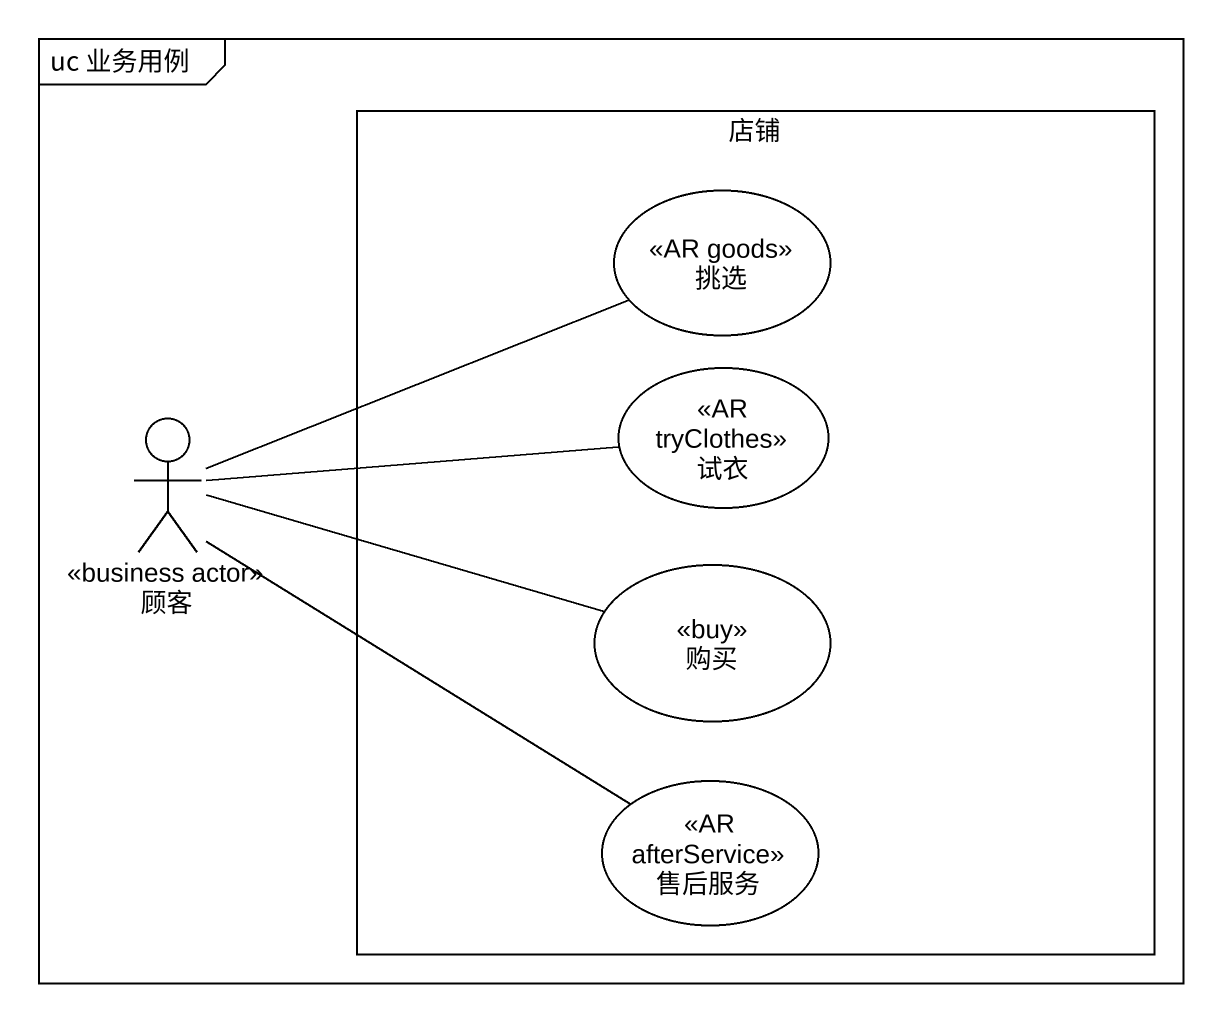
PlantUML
@startuml
mainframe uc 业务用例
rectangle 店铺 {
  usecase 挑选 <<AR goods>>
  usecase 试衣 <<AR tryClothes>>
  usecase 购买 <<buy>>
  usecase 售后服务 <<AR afterService>>
}
actor 顾客 <<business actor>>
顾客 -right- 挑选
顾客 -right- 试衣
顾客 -right- 购买
顾客 -- 售后服务
@enduml
